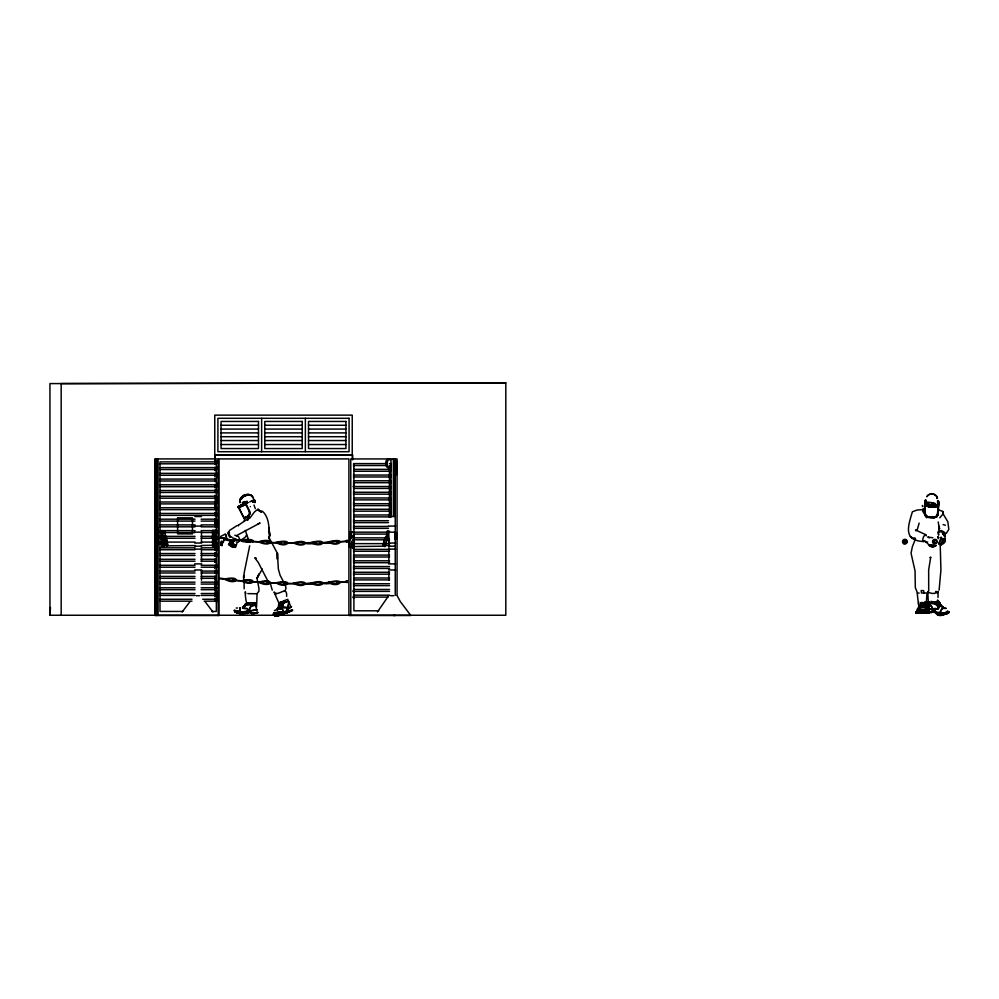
<?xml version="1.0" encoding="UTF-8"?>
<svg xmlns="http://www.w3.org/2000/svg" width="999" height="999" viewBox="0 0 999 999"><rect width="100%" height="100%" fill="white"/><g stroke="black" fill="none" stroke-linecap="round" stroke-linejoin="round"><path stroke-width="1.5" d="M156.643 458.916L156.643 615.484M159.99 509.64L216.358 509.64L216.358 461.9L159.99 461.9L159.99 611.438L182.842 611.438M159.99 505.819L159.99 507.729L216.358 507.729L216.358 513.449L159.99 513.449M216.358 511.538L216.358 611.438L211.788 611.438M216.358 517.27L216.358 515.359L159.99 515.359M242.295 612.799C249.275 613.523 239.885 614.01 239.935 612.812M243.444 613.536L247.14 612.887M283.928 601.635L284.028 602.747L288.586 601.136M283.941 601.922L283.991 601.435M352.684 547.902L352.123 542.544M353.658 539.86L354.22 547.877L354.233 531.843L350.424 531.83A10.902 8.104 89.1 0 0 350.249 539.21M386.401 463.611L353.908 463.611L353.908 532.167L386.451 532.167M388.911 547.352L388.574 538.636A10.902 8.104 89.1 0 1 388.761 531.268L387.225 531.281A10.902 8.104 89.1 0 0 387.05 538.661L389.135 539.285M390.01 516.895L389.997 467.232M390.522 516.895L389.947 466.158M353.908 516.895L391.096 516.895L391.021 459.515C383.903 455.494 383.903 471.253 391.021 467.232L391.021 465.522M920.279 611.625L920.254 612.599L926.11 612.924L926.123 611.625M920.841 612.911L920.266 612.2M925.848 612.862L926.123 611.975L923.913 611.888M277.972 615.859L278.721 614.872L279.183 615.396C273.526 615.671 282.829 613.886 281.156 612.549M277.198 614.01L277.322 615.059C279.857 614.31 286.451 612.15 287.25 612.487M920.716 612.936L922.776 611.962M933.878 610.988L934.639 610.851L930.431 612.499L931.18 611.788M280.369 613.623L281.83 612.887L279.982 613.648C280.057 615.621 282.929 612.637 281.493 612.424M919.005 612.325L928.858 611.4L927.996 611.101M256.368 604.47L246.091 604.894L246.291 604.158M920.603 612.712L920.504 611.975L922.639 611.888M924.05 611.738L926.098 612.574L921.702 612.35M247.078 612.737L245.342 613.211M281.106 603.121C284.765 600.062 277.884 604.994 279.245 603.271L279.77 602.722M929.507 612.137L926.922 611.912L926.897 612.936C935.726 610.489 918.768 607.729 916.145 611.775C914.872 615.958 925.099 610.277 916.046 612.05C914.984 614.11 922.427 612.474 918.118 612.911M923.725 612.862L920.491 612.924L921.078 612.487M923.825 612.399C928.77 612.687 922.364 612.936 923.263 611.863M923.9 612.874L920.241 611.463C919.53 608.491 921.503 613.224 922.202 610.976M924.212 612.887L923.513 611.725L921.378 612.412M245.167 502.497L246.878 501.361L247.752 502.672L245.879 503.696L244.755 502.022L243.019 503.621M916.158 612.424L919.505 612L916.083 612.187L915.971 612.862L919.53 612.737L918.993 612.062C916.97 611.238 914.709 612.162 916.795 612.887M916.033 612.1L919.542 612.762L919.505 611.912M925.574 503.196L925.411 501.585M926.922 611.912L926.91 612.887L928.67 612.399M937.611 503.046L937.711 501.436M254.008 505.032L255.269 508.678M919.542 612.762L919.555 611.788M926.772 612.774L926.785 611.788C925.848 613.686 930.481 613.061 929.307 611.575M919.642 611.863L917.606 612.549L916.62 611.45M921.602 612.637L921.74 611.625M924.662 611.625L924.262 612.487M926.56 612.499C925.673 611.65 928.321 613.224 929.445 612.025C930.019 614.173 924.475 612.312 928.983 612.911M243.144 613.523L240.984 613.586L241.159 612.637C240.26 614.16 239.685 612.624 238.923 612.874M241.571 612.837L240.185 613.561L245.592 612.774M253.471 502.247C254.333 499.575 252.023 500.849 253.746 500.387M919.667 612.087L916.97 612.824M244.156 588.823L244.081 581.605M280.482 602.959L278.634 604.807L281.793 603.945L278.709 606.405L280.357 604.857M922.577 506.368L922.439 505.444M921.103 604.707L925.698 603.808L925.923 602.609L921.378 603.359L920.429 604.333L921.64 603.771L926.71 605.107L920.966 603.945M926.71 605.107L921.765 604.033M246.229 613.124L242.008 612.887M245.804 612.949L247.34 613.161M279.458 603.134L279.083 603.945M283.941 601.673L283.953 600.724L287.862 599.325M920.541 611.675L917.731 612.487M923.051 611.962C921.602 613.586 922.377 611.488 921.003 611.113M929.832 506.718C927.322 507.067 923.451 503.309 925.499 500.249L925.349 502.559A47.865 21.566 2.8 0 0 926.061 504.42L926.423 504.945A9.228 4.158 2.8 0 0 927.484 505.482L927.771 505.531A7.817 3.521 2.8 0 0 929.295 505.981A8.054 3.634 2.8 0 1 927.659 505.656L927.259 505.594M926.098 612.325L923.888 612.062L924.525 612.699M925.536 611.263L925.786 612.187L928.97 611.55M251.049 612.424L247.302 613.161M276.985 609.765L279.383 608.666L282.267 609.14L283.629 611.95L287.262 610.751L286.9 607.717C277.235 609.74 285.814 600.449 281.793 602.035L278.883 602.897L282.055 601.685L283.479 602.285M918.381 608.791C917.656 605.943 924.587 607.167 921.727 603.384L922.239 604.57M924.724 508.953L924.55 511.438L925.012 503.046L924.974 508.953M935.713 505.781L935.464 505.844A7.592 3.422 2.8 0 1 933.928 506.106A10.29 4.633 2.8 0 1 929.42 505.856A7.592 3.422 2.8 0 1 927.884 505.419L927.646 505.319A8.954 4.033 2.8 0 1 926.735 504.92L925.499 500.636L925.811 503.221M925.636 501.461C925.161 501.498 925.761 503.508 925.099 502.822A47.415 21.366 2.8 0 0 926.223 505.032A9.565 4.308 2.8 0 0 927.397 505.569M925.886 610.302C928.858 609.103 923.738 614.023 924.425 611.151L921.765 611.151L921.765 612.212L920.778 612.399M924.949 611.076L924.3 611.9L925.186 610.976M936.513 516.833A9.228 4.158 2.8 0 1 935.301 517.22A9.053 4.083 2.8 0 0 936.45 516.795L937.899 514.61L936.687 516.945A9.74 4.396 2.8 0 1 935.401 517.357L935.139 517.42A8.054 3.634 2.8 0 1 933.466 517.657A10.552 4.758 2.8 0 1 928.783 517.295A7.817 3.521 2.8 0 1 927.234 516.795L926.822 516.87A9.74 4.396 2.8 0 1 925.611 516.321L924.899 508.753M925.186 502.322L925.611 501.735M279.433 603.371L278.996 603.121M925.224 502.447L925.586 500.424M231.181 543.419L231.081 542.832M247.252 613.523L246.566 613.149L247.615 613.523M921.915 605.382L926.785 606.306L920.628 606.268L921.103 605.694M938.373 503.184L939.21 502.834L938.436 502.784L938.835 504.07C938.536 496.74 938.71 506.456 938.536 503.196M257.03 612.362L255.669 613.161M925.736 500.262L925.499 500.661M928.321 611.176L928.371 609.79L926.435 608.004L921.453 607.355L917.731 608.603L917.232 611.351L918.293 612.325M937.474 501.373L937.661 500.686L937.774 501.998M253.371 501.773L253.933 502.197L253.646 500.324M920.703 603.271L921.89 602.547L927.097 603.309L922.002 602.609M926.423 605.794C913.311 605.319 931.842 602.934 927.309 608.803M921.128 606.106L925.274 604.732L921.977 604.582L927.409 606.855M928.083 612.012C928.308 613.836 930.194 611.388 928.221 612.862M926.772 612.712L930.194 611.65M938.011 597.477L938.073 591.358M256.731 603.808L257.043 593.768L247.852 593.631M925.961 602.522L925.511 604.12L920.716 605.132M242.582 613.523C241.833 612.462 240.609 613.836 242.832 612.949M246.428 613.136L245.442 612.824M278.384 609.328L277.572 609.765L277.485 608.878L278.733 607.842L279.071 605.144L281.943 603.508L279.133 604.383L282.867 604.907L282.143 604.969M924.774 504.308L924.649 508.753M924.887 502.16L925.511 504.545M926.135 504.408A47.715 21.503 2.8 0 1 925.374 502.659L925.024 503.371M926.21 504.083L927.035 504.445M924.887 511.438L925.886 516.208A9.053 4.083 2.8 0 0 926.985 516.708L927.384 516.645M933.928 505.993L933.953 506.181A7.817 3.521 2.8 0 0 935.551 505.969L935.851 505.956A9.228 4.158 2.8 0 0 937.05 505.569L937.437 505.069A47.865 21.566 2.8 0 0 938.498 503.409L938.585 502.747M929.445 612.724L929.245 611.425M936.45 516.795L937.324 515.072M936.912 505.494L938.211 503.234M938.523 505.282L937.249 515.047M937.836 513.511L938.66 502.909M937.936 602.235L936.113 602.447L939.535 602.897L937.299 605.706L939.46 603.321L939.21 602.497L939.547 603.084L937 605.319C939.909 603.933 940.996 603.433 939.185 604.969M922.002 605.794L925.211 604.919L925.986 603.234L927.184 603.983M237.275 611.725C235.602 613.648 233.017 609.964 237.65 612.849C240.01 612.3 236.276 612.512 239.073 612.936C236.351 613.199 236.613 611.363 239.698 613.486M239.648 610.451L239.985 607.842L240.472 609.165M279.133 603.321L282.043 601.623C283.641 605.294 285.764 595.629 282.417 606.793L286.388 607.23L287.799 608.516C289.136 615.084 277.597 611.288 273.863 613.374L273.451 614.485L275.886 616.008M247.602 613.161L245.255 613.236M245.766 613.448L247.14 612.974M281.518 606.78L282.417 606.793L278.571 605.594L279.146 604.457M235.352 546.878L235.552 545.841L234.315 544.905M243.694 575.586L243.569 577.797L243.768 575.586M916.258 612.887L917.519 612.562M925.636 501.373L925.648 501.248M238.361 613.049C237.263 613.086 252.622 610.339 257.18 609.665M284.977 600.874C281.156 599.525 282.267 607.267 280.519 605.456M281.219 606.131L280.607 605.519L281.368 604.632L278.858 606.718L280.994 605.819L282.355 606.381L279.208 605.456L277.26 608.816C277.872 611.288 280.707 604.957 279.67 603.296L279.995 602.747M284.028 601.91L284.041 602.759M280.744 613.773L280.919 614.747L283.691 613.748M282.879 603.309C284.765 604.607 278.097 601.423 278.509 606.006M938.461 501.785L938.373 502.734M925.486 500.724L925.324 503.346M49.95 615.247L49.95 383.591L505.806 382.842L505.806 615.247L49.95 615.247L50.499 607.467M280.269 604.333L278.634 604.807M291.246 610.614C287.262 610.626 288.798 612.562 292.582 610.239L290.709 610.526M938.323 510.826L938.423 509.527M283.017 603.608L283.092 603.833M229.857 544.78L231.393 546.79L233.878 544.443L232.555 543.419L230.394 544.792M926.285 603.121L927.022 592.981L921.478 593.006L921.178 590.546L923.625 590.634L923.963 592.981M244.018 613.523L242.994 613.536L243.694 612.936M929.545 611.588L929.107 612.175L931.018 611.738M918.044 608.691L921.79 606.331M928.133 516.933L933.778 517.307M938.298 504.083C939.959 502.172 936.575 507.117 938.461 504.07M244.206 613.448L243.281 613.199M243.094 608.254L247.265 608.691L248.664 610.726L248.189 609.465C246.978 607.055 243.456 609.665 242.62 607.517L248.776 603.196L246.803 603.483L243.681 607.092L244.305 606.193M921.278 604.969L923.576 604.295M244.156 605.981C243.057 609.49 245.567 603.046 247.577 603.633C245.879 604.245 247.29 603.883 243.981 606.618M921.39 602.822L921.827 604.133L926.435 605.344L926.298 604.72M921.565 612.25L922.389 612.375L922.427 611.488M939.485 602.822L936.113 602.447M940.259 604.545C938.373 602.797 945.091 608.341 941.657 606.768M918.031 611.101C914.46 611.788 923.488 609.09 918.818 610.751M921.465 603.234L921.965 605.781L920.554 606.693L920.466 603.945M922.414 612.387L922.427 611.513M243.619 613.523L239.41 613.036M916.87 612.936L915.958 612.637L920.079 612.899M242.657 612.899L241.721 613.561L245.217 613.061L243.694 613.186M278.746 606.405C278.758 606.106 278.571 605.794 281.106 606.056M278.771 606.218L279.221 605.956M931.567 506.431L931.567 507.092L933.378 506.968M926.935 603.583L926.51 604.12L926.747 602.397L924.275 602.459L926.622 602.459L926.273 603.608M242.657 613.074L243.107 612.899M246.316 604.782L245.217 604.308L246.316 604.782L246.029 603.746L247.44 603.433L246.441 603.908M167.907 545.516L167.894 545.217A1.673 0.637 89.3 0 0 167.882 544.33L167.869 544.03M213.948 543.718L214.186 542.944L214.56 543.718A1.786 0.674 89.3 0 1 214.585 544.655L214.011 544.93M920.841 603.396L921.278 602.921L920.628 603.471M927.072 603.733L926.985 602.822M938.236 521.99L939.072 527.647L939.372 526.311L938.748 528.908M242.645 613.274C240.497 613.498 240.022 612.899 241.458 613.386M903.645 540.946L903.645 542.357A1.424 1.424 0 0 1 903.633 540.934M240.309 613.548L241.184 612.849M240.584 613.523L241.308 613.611M241.646 613.636L242.183 613.186L240.072 613.561M167.357 545.204L167.108 546.278L166.558 545.879M213.811 543.456L213.811 543.768A1.673 0.637 89.3 0 1 213.836 544.642L214.261 545.779L214.698 544.892A10.639 4.033 89.3 0 0 213.024 534.952L212.325 536.75A13.237 5.02 89.3 0 1 213.786 544.043M240.147 613.523L240.359 612.837M903.496 541.283L903.496 542.02M221.641 544.817L220.941 545.342M279.221 603.483L279.32 603.221M934.277 608.891L937.649 609.015L938.323 607.117C936.3 602.147 945.479 606.131 938.011 606.88C938.086 607.092 938.436 605.394 938.735 608.216L937.849 609.103L934.902 608.316M938.298 512.237L937.087 516.321M919.155 523.089L917.07 530.444M282.317 602.072L278.684 604.07L278.833 604.807M244.168 521.453L244.78 517.395M280.856 604.345L282.592 605.107L280.769 604.283M287.462 610.252L288.836 602.16L288.099 600.449M915.958 612.462L918.081 612.399L915.921 612.474L916.87 612.424M928.708 591.133L928.658 569.867L930.731 557.167L929.894 557.629L930.631 557.592M928.271 607.592L925.124 606.093L925.936 603.321L921.64 602.609L925.711 603.708L920.828 604.994M278.709 607.167L280.944 605.744M241.933 612.749L241.496 613.299M927.084 603.359L926.26 602.797M241.558 505.519L245.829 503.459L249.837 511.5L249.75 514.21L248.264 516.471L250 512.837M935.676 603.958L936.662 603.958M249.75 514.21L249.887 513.349M938.248 512.687L937.574 514.56M249.688 545.804L244.218 572.602L243.606 579.795M244.618 605.556L245.329 605.831M247.54 603.521L245.342 604.383L246.254 603.92M241.009 613.448L240.297 612.849M279.358 605.544L280.182 605.544L278.858 606.718L280.207 606.068M246.004 604.02C245.742 605.881 248.164 602.971 247.103 603.134M939.122 590.072L940.921 570.004L940.234 545.092M928.958 606.93L928.096 608.403M928.858 612.774L928.87 612.075M940.783 605.119L937.824 607.117L940.896 605.319M934.215 504.17L935.489 503.521L934.34 503.908M240.409 612.587L240.222 613.561L241.096 613.261M240.672 613.548L240.871 612.587M938.223 512.212L937.849 514.785M244.218 606.356L245.23 605.244L244.53 605.319L245.479 605.719M245.217 605.931L244.368 605.781M245.242 605.619C244.468 606.268 247.103 603.034 244.805 605.519M157.055 545.242L157.492 527.634M157.567 527.947L157.567 545.417M156.968 527.947L157.792 528.309L157.792 545.054L156.905 545.242M924.599 612.549L924.287 611.813L926.46 610.002M937.449 605.581L937.05 605.044L937.087 605.719M350.499 546.078L349.687 547.052L348.801 546.166A10.639 7.905 89.1 0 1 351.86 536.238A1.349 0.999 89.1 0 1 353.384 537.849L353.259 538.061M351.011 546.066L350.199 547.052L349.313 546.153A10.639 7.905 89.1 0 1 352.372 536.238A1.349 0.999 89.1 0 1 353.896 537.849L386.451 537.899M940.234 539.647L938.898 543.419M164.897 536.113L165.672 535.539A10.639 4.033 89.3 0 1 167.345 545.491M256.706 612.424C252.522 614.385 253.409 612.399 251.96 613.523M395.866 465.022L396.103 464.398L394.88 464.398M944.679 536.163L944.205 533.603L941.033 531.68L938.336 532.317L938.81 534.877M288.361 610.814L288.286 611.975L286.676 611.638M245.205 502.235C244.718 506.868 241.046 502.172 245.067 501.585L243.581 503.821L242.395 503.084A1.948 1.948 0 0 1 242.407 502.647L243.356 502.022M236.239 612.474L235.14 611.176L236.838 611.975M239.36 613.448L239.673 612.449L237.387 611.825M239.885 613.423L240.047 612.724M940.908 540.397L941.17 537.087L940.621 538.324M289.86 607.03L290.996 606.718L288.224 609.103L291.571 606.78L290.759 606.593L288.773 601.735L287.999 609.003M278.634 613.461C277.847 611.013 277.447 615.421 279.021 614.422M244.53 503.846L243.294 504.732L244.056 503.409M236.988 543.294L235.389 547.477L233.242 546.74M279.308 607.192L278.159 607.467L282.467 605.993M937.624 501.935L937.874 500.886M244.193 606.73L243.569 606.53L243.981 607.142M937.724 513.449L937.412 514.61M248.214 516.358L247.677 518.456L248.726 516.046M926.735 603.92L925.648 603.721L926.647 603.783M283.641 613.661L282.305 614.098L282.218 613.311C289.098 610.639 278.684 616.945 279.358 614.885M245.829 503.459L244.792 504.145A47.415 2.048 -26.8 0 1 240.359 506.306A47.715 2.06 -26.8 0 0 244.93 504.058A47.865 2.073 -26.8 0 1 241.533 505.731M235.165 611.95L235.414 611.276M238.686 613.236L238.948 612.287M925.748 603.646L921.64 603.771L925.761 602.522M945.129 535.851L944.917 532.604L941.433 530.506L938.173 531.643L938.398 534.877M282.555 602.347L283.316 602.534M935.976 604.283L935.838 603.646M935.951 604.033L938.336 601.298L938.823 601.96L937.586 600.062M936.3 603.683L937.524 603.771L938.76 601.723L938.198 601.336L937.474 603.796L935.813 603.871M233.604 546.615L234.84 544.742L233.267 543.806M247.015 603.558L246.291 604.745M285.202 590.646L286.014 587.949L285.239 585.114L280.07 575.224L278.359 569.093L277.422 553.409L268.756 537.1L269.118 538.911L269.605 535.689C268.868 527.509 269.243 517.47 262.675 511.463L258.079 510.164L261.438 512.325M248.114 518.306L247.452 520.454L249.363 515.746M246.965 603.209L247.19 603.983L247.302 603.009M288.723 610.926L288.699 611.962L284.802 613.386L287.475 612.337L286.975 611.9M350.149 544.692L350.062 544.967A1.786 1.324 89.1 0 0 350.05 545.904L350.374 546.59L350.736 545.916M383.366 544.505L383.991 543.706L383.791 544.467A1.786 1.324 89.1 0 0 383.778 545.404L384.952 546.528L385.764 545.541A13.237 9.84 89.1 0 1 388.136 538.074M281.256 605.019L279.146 606.43M283.142 603.621L279.283 602.996M925.199 501.998L925.049 502.872M939.959 603.995L938.835 606.106L939.997 604.358M918.893 606.73L919.48 605.481M274.313 615.047L275.712 615.958L276.735 614.572M238.749 612.986L235.377 611.65M918.581 606.843L919.18 605.581M237.937 612.025L237.65 612.849C237.362 611.251 236.563 613.224 238.474 612.737L237.362 612.437M280.344 603.359L281.768 603.021M234.59 545.604L234.965 545.092M277.322 614.685L277.61 615.571C280.369 613.523 276.311 617.832 275.649 615.247C273.339 617.744 282.068 613.873 275.774 615.871M921.003 605.894L925.199 605.581L924.35 605.219M939.734 604.932L939.772 603.97L940.184 604.47M237.575 612.936L238.274 612.025M237.45 611.975L237.163 612.824M248.901 611.8L248.077 612.262M927.746 602.097L927.896 603.808L929.008 603.783M936.388 604.22L938.336 601.298M283.017 603.533L281.606 603.483M922.589 505.719L922.651 506.58M246.478 534.952L245.579 536.9L241.333 539.984M935.239 603.209C934.077 600.911 939.822 605.856 937.874 606.967M241.308 498.451L240.984 499.263L241.258 498.626M235.514 612.125L236.763 612.649L237.113 611.738L234.328 610.302L236.838 611.638M937.137 515.746L938.161 513.561M940.708 541.233L938.848 543.606M916.058 611.987L917.594 612.774M935.738 601.91L935.701 603.184L935.189 602.559M278.958 604.208L282.218 601.96M288.424 609.128C286.176 613.91 278.334 611.413 273.938 612.924L273.389 613.523C283.504 617.994 270.142 613.798 274.563 613.923M242.482 497.002L240.784 499.463L244.505 495.591M241.184 498.376L240.859 499.188L241.134 498.538M237.013 611.688L236.651 612.574L237.075 611.95M937.537 515.172L936.637 516.908A9.565 4.308 2.8 0 1 935.376 517.307L935.014 517.232A7.817 3.521 2.8 0 1 933.428 517.507M237.063 612.687L238.087 613.036L238.361 612.15M281.681 604.495L282.367 602.834M276.361 615.759L276.848 614.522M939.372 602.847L939.535 602.36M928.683 517.07L928.708 517.02A10.552 4.758 2.8 0 0 933.453 517.182A7.892 3.559 2.8 0 0 935.064 516.908M286.638 596.391C287.237 584.228 278.134 597.564 274.026 591.995L279.158 603.746L279.033 602.921M926.423 603.608L927.097 604.008M948.338 613.224L946.203 613.91L948.738 612.562L946.577 613.661L946.165 612.474M938.698 601.585L935.076 602.884M278.858 604.095L280.432 603.408M916.508 611.5C915.359 612.449 918.768 610.077 920.341 609.964M935.613 602.085L937.961 604.87L939.372 604.82M268.768 537.499L269.605 535.689L268.768 527.859L269.992 535.277L269.368 536.188M927.896 603.821L927.359 602.534L927.509 603.908L925.124 606.093M253.684 500.998L253.634 501.648L253.471 500.387L253.446 502.16M937.05 603.783L939.909 604.17C938.223 600.811 937.936 601.198 937.724 601.086M235.14 611.788L235.539 610.963M248.589 515.297C244.68 518.956 251.074 513.873 249.338 511.575L249.363 512.35M942.781 615.022L943.78 614.61L943.531 613.636L942.307 614.722L945.066 614.098L942.369 614.909L947.726 612.824M248.926 514.622L247.677 516.296M248.551 515.322L248.976 514.522M278.596 607.267L277.26 608.816M917.569 611.076L918.843 612.275M248.614 603.184L247.415 604.358M282.58 601.835L284.166 602.509M946.253 533.441L948.825 529.333L947.839 521.765L943.618 514.772L942.694 511.363L938.798 510.039M938.024 604.87L940.559 605.394L938.061 604.957M938.198 607.18L941.021 605.719M221.204 542.669L222.789 542.257L225.587 538.786M934.589 517.12L937.324 515.496M257.105 593.493L258.928 591.246L258.978 588.461L256.993 578.309L262.325 569.005M931.468 612.724L932.279 611.313L936.438 613.461M256.993 578.309L258.941 573.988L257.218 577.909M223.326 541.346L222.14 542.694L222.789 542.257M935.426 603.071L935.526 602.235C938.935 600.824 940.047 601.848 935.901 602.484L935.201 603.021L935.526 602.247C937.799 599.962 939.097 602.634 938.461 600.961M279.158 603.146L282.043 601.623M945.054 614.023C945.678 611.563 945.266 616.508 944.292 613.436M353.896 537.849L353.771 538.049A13.237 9.84 89.1 0 0 351.086 545.317M164.348 535.564L164.972 535.551A10.639 4.033 89.3 0 1 166.646 545.491L166.096 546.341L165.772 545.392A13.237 5.02 89.3 0 0 164.273 537.35M946.577 613.661C943.456 613.361 953.67 610.826 946.577 612.986M220.854 542.007L221.466 541.058M231.568 545.604L232.655 547.302L233.341 546.628M942.232 539.135C943.955 535.651 942.319 543.918 940.309 544.605L938.835 544.143M182.168 611.975L189.985 601.623M377.422 611.975L388.648 595.704M245.991 604.258L244.755 604.882L245.442 605.694M244.468 606.006L246.278 604.482M938.523 603.733L939.122 602.834M239.947 506.443L238.074 506.968M238.274 507.08L240.11 506.381A48.701 2.098 -26.8 0 0 245.829 503.496L245.891 503.583A48.701 2.098 -26.8 0 1 240.135 506.431L238.024 507.142L239.772 506.168M238.761 507.779C238.923 505.531 241.908 515.896 244.106 517.957L247.727 516.271M244.68 517.994L246.503 516.958L244.156 518.019L238.336 507.467L242.982 505.844M947.502 612.874C945.029 612.762 945.978 614.822 945.991 612.699L946.265 613.886L945.891 612.812M937.799 505.182L936.775 506.256M944.03 539.647L944.654 538.773L941.845 544.605L939.847 544.03M389.373 459.515L390.509 459.515M285.976 612.449C281.993 615.084 280.319 614.348 288.261 612.15M248.564 603.608L247.04 603.646L247.74 603.184M247.527 604.47L248.614 602.759L256.119 602.759M282.729 612.961L282.979 614.035L288.586 612L283.229 613.411M939.035 605.232L938.96 606.056L939.522 605.332M925.224 500.586L925.748 499.9M290.197 611.263L292.495 610.177L291.209 610.352M280.082 614.335L282.442 613.748L282.992 612.587M933.653 506.905L933.953 506.955A8.054 3.634 2.8 0 0 935.613 506.768L935.913 506.743A9.74 4.396 2.8 0 0 937.199 506.331L938.298 504.67M945.491 613.935L948.376 612.687M948.051 613.286L948.738 612.562M245.13 502.46L243.706 503.459M927.084 516.595L927.122 516.558A7.892 3.559 2.8 0 0 928.758 516.92M939.734 517.807L942.806 514.26L942.781 511.538L942.881 513.349M241.733 505.082L240.185 505.981L241.121 505.844M928.546 611.301L927.896 608.578L923.95 607.18L917.569 608.503L916.957 611.288M928.383 608.553L929.257 606.98L928.67 605.094M350.337 544.53L351.024 544.53M384.765 545.916L384.066 545.629A10.639 7.905 89.1 0 1 387.125 535.714M238.736 506.543L238.311 507.13L239.81 506.505M239.51 507.455L238.611 507.754L240.909 506.855M937.087 605.294L937.724 605.007L937.399 605.619M243.806 606.568L242.607 607.629L243.082 608.391M230.732 540.534L228.534 544.692L230.095 545.691M213.686 545.254L201.373 545.479M932.005 603.359L934.44 603.871L933.79 602.085M243.257 496.603L240.909 499.537L243.194 496.491L245.504 495.317L244.543 495.716M241.746 497.777L243.257 496.428M253.371 500.599L253.659 501.635L253.684 500.936M253.721 502.285L253.571 500.811M925.586 515.659L924.637 511.438L925.386 515.496L927.234 516.795A7.892 3.559 2.8 0 0 928.733 517.295M273.689 613.948L274.375 614.397M918.418 610.814L926.86 609.715M292.158 610.102L291.608 610.876M241.621 498.176L244.468 495.954L248.863 494.867M248.926 611.9L247.702 612.237M242.557 497.102L241.683 497.964L244.468 495.979M238.411 507.604L239.186 507.355M244.243 606.893L245.067 605.344L244.643 605.856M274.101 614.772L274.9 615.696L277.123 615.646L276.985 614.847L275.137 615.784M274.275 614.597L277.997 613.898M245.342 605.357L244.518 605.756M939.46 604.383L941.333 606.118L938.498 602.297L939.023 601.848M226.099 538.848C221.94 538.686 223.314 546.778 220.916 543.406M240.447 506.231L238.486 506.918M395.354 465.022L395.592 464.398M273.576 614.31L274.9 615.696M273.763 614.16L278.446 612.911L278.758 613.748L277.897 612.325L283.791 611.838L282.33 609.003L279.345 608.516L276.848 609.652M245.567 502.609L247.103 501.773M279.183 603.733L279.857 603.458M924.162 509.502L917.07 510.039L912.374 511.8C908.153 526.048 902.796 540.397 923.501 541.558L924.412 540.821M940.009 604.145L938.885 604.095M926.273 505.369L925.998 505.007A48.701 21.941 2.8 0 1 924.674 502.022M926.36 505.482L925.736 504.507M292.12 610.152L288.786 611.513L291.034 610.701M937.586 600.511L938.76 602.097L938.723 601.286M245.816 593.681C244.343 585.714 245.791 604.108 247.14 603.433M923.688 508.653L922.626 509.478L922.701 511.201L926.747 517.794M936.263 545.479L933.303 547.102L930.431 546.416L925.174 541.046M927.696 541.933L926.997 542.469L924.712 541.495M946.016 608.466L942.656 608.391C939.759 609.79 941.383 616.008 937.462 612.662M916.807 612.175L918.056 611.5M240.322 506.006L241.171 505.294M935.389 545.941L932.079 546.653L929.232 545.641L931.53 545.966M942.656 608.391L940.521 610.801L940.134 613.686L948.775 612.037L947.889 611.65M921.39 606.106L920.616 606.043M936.463 602.884L937.586 602.734M287.3 609.44L288.324 608.703M281.743 613.948L279.92 615.109M225.1 538.311C223.988 541.346 231.855 540.297 234.128 540.734M234.827 539.897L234.69 539.198M246.628 519.592L238.674 525.099M938.248 592.157L936.7 592.994L936.075 591.333L935.052 593.356L932.454 593.468L928.258 592.482L927.771 591.595L928.246 600.986M230.494 545.616L231.144 545.167M942.581 614.073L943.368 614.672L941.695 615.297L940.958 614.522M942.606 614.348L943.755 613.698M935.052 610.514L928.421 608.241M248.401 516.321L247.352 517.057M927.459 608.016L927.934 607.704M229.433 530.519L237.05 525.549M245.766 504.483L249.3 511.6M289.673 610.926L288.836 611.75L289.073 611.126M238.299 506.955L239.922 506.081M256.855 613.074L253.172 613.498L257.829 612.712L253.197 613.498L253.571 612.924M238.349 506.768L240.584 505.694A47.415 2.048 -26.8 0 1 241.633 505.119A47.74 2.06 -26.8 0 0 240.459 505.719L238.886 506.456M289.972 611.326L290.846 611.088M290.397 611.026L289.398 611.525L288.948 610.776M247.49 516.982L245.629 517.869M288.411 611.625L281.081 614.16L282.405 613.861M292.407 610.102L291.196 610.789M241.795 506.431L246.403 504.17M255.282 604.445C249.638 602.959 248.064 615.834 250.399 606.768L256.568 604.72L256.656 606.593M285.951 612.837L287.662 611.863M240.072 505.993L239.136 506.406M245.255 517.632L246.303 517.095M239.273 506.381L240.235 505.894M274.388 610.639L276.074 609.802M918.493 612.25L920.241 611.463M220.642 536.5L224.975 534.215M245.404 613.174L246.066 613.111M243.207 496.815L244.505 496.066M239.385 506.156L240.235 505.681A48.701 2.098 -26.8 0 1 241.446 505.044M244.505 517.882L246.029 517.232M239.822 506.056L240.734 505.457M240.035 505.944L240.884 505.531M284.091 600.774L283.891 602.959L287.475 601.51M244.256 504.308L243.269 504.745M249.75 501.985L251.136 501.236M350.387 546.603L349.538 545.916A1.786 1.324 89.1 0 1 349.55 544.979L350.262 544.205L350.761 544.992M350.849 546.503L350.187 546.141M291.396 610.277L292.27 609.69M251.336 501.061L252.909 500.324M240.384 507.08L239.698 507.417M240.06 507.23L239.398 507.542M242.807 504.42L243.481 504.145M280.195 614.997L279.021 615.496L281.581 614.16M943.143 613.723L941.895 614.522L943.556 613.773M242.62 607.517L243.669 606.98M277.335 609.677L278.109 609.29M281.431 614.522L278.546 615.584M289.822 611.525L291.883 610.751M281.293 613.898L281.156 614.672M279.183 615.396L280.057 615.047M278.821 614.885L281.019 614.71L280.731 613.91M281.069 613.948L280.619 614.785M244.243 502.672L245.354 502.11M237.962 507.105L238.724 506.718M244.206 518.356L246.341 517.532M281.768 612.412L280.307 613.149L280.469 614.273M282.305 614.098L287.312 611.888M243.881 504.557L245.529 503.683M240.497 506.231L242.707 504.994M257.892 524.075L260.077 523.001L236.438 535.664M944.842 613.998L944.03 614.335M243.344 607.817L244.318 607.355M252.822 541.982C255.12 538.786 245.105 539.285 242.27 539.885M920.653 603.821L923.675 603.296M926.485 612.362L929.195 611.925M279.208 604.832L279.72 604.745M937.636 613.985C935.439 613.249 938.123 616.158 939.472 614.735M239.872 506.543L240.734 506.093L238.986 506.468M925.611 516.321L925.686 516.296A9.565 4.308 2.8 0 0 926.86 516.833M286.601 612.237L288.349 611.663M928.483 612.774L931.38 611.875M930.431 612.499L932.429 612.237M929.495 612.512L928.583 612.837M239.123 506.768L240.272 506.306M244.555 495.866L245.467 495.179M289.048 611.85L291.358 610.988M948.288 611.987L948.426 613.036M244.855 518.206L245.654 517.832M291.546 610.339L292.183 610.064M280.981 606.168L278.733 607.842M941.695 615.297L942.919 614.46M245.492 517.894L244.405 518.369M946.977 613.036L947.926 613.249M939.697 614.585L940.721 615.446L942.507 614.934M255.894 613.274L253.621 613.124L256.568 613.061L255.719 613.286M239.323 506.743L238.861 506.905M940.721 615.446L941.657 615.072L939.759 615.409L938.735 614.535L940.696 615.059L939.759 615.409M278.733 614.622L277.984 613.099M942.319 614.535L943.918 613.96M934.452 504.083L935.276 503.771M281.556 614.073L281.106 613.024M281.144 613.349L283.379 612.512M279.008 614.685L277.859 615.846M283.853 591.445L285.027 591.021M279.907 614.535L282.829 614.198M285.314 613.099C283.728 612.025 283.092 614.472 284.615 612.862M281.893 614.048L279.245 615.159M276.835 616.158L278.546 615.671L278.097 614.909M277.547 616.033L278.546 615.671M943.643 613.96L943.98 613.935M948.051 611.888L948.65 612.624M275.924 615.521L277.597 614.909M282.18 604.957L280.257 604.757M948.775 612.037C938.386 618.668 936.862 610.114 927.921 608.591M919.917 610.988L917.544 611.813M278.646 613.274L278.846 614.497L280.607 614.348M287.487 612.337L284.428 613.498L284.24 612.799M257.617 612.824L256.868 612.961M280.382 614.323L281.293 613.811M281.331 614.273L280.457 614.909M281.93 612.999L284.503 612.649L281.993 613.311M285.614 612.574L288.099 611.713M277.422 614.984L279.308 614.71M288.149 612.2C283.691 613.311 287.537 613.074 286.001 612.175M284.078 613.011L283.092 613.336L285.177 612.687M944.979 613.648C941.07 614.735 944.005 615.097 942.969 613.511M945.441 613.498L948.625 612.587M246.391 603.596L247.34 603.271M275.487 615.871L277.123 615.646M280.007 614.847L280.919 614.647M279.683 614.185L279.208 614.36M235.264 610.451L241.933 611.962L257.467 609.84M927.509 603.908L928.296 603.683M938.161 614.597L940.034 614.847M916.682 612.075L917.332 611.875M936.475 504.97L937.362 504.595L933.653 505.419M942.869 614.285L944.854 614.385M936.325 506.468L934.19 506.868M935.564 545.829L929.445 544.68L931.917 544.942M942.507 614.385L943.818 614.497M277.422 614.897C280.432 615.209 275.562 615.297 279.083 614.285M282.854 613.349L285.027 612.724M245.404 495.442L247.914 495.029M248.252 612.574L249.887 612.112M245.18 612.986L245.829 613.124M282.592 601.723L283.891 602.959L282.592 601.723L284.003 601.336M282.904 613.473L285.427 612.487M275.287 594.13L276.473 593.806M255.332 613.261L256.019 613.099M921.99 605.694L925.199 605.581L921.977 604.582M920.716 611.288L926.085 610.776M927.721 537.187L932.841 537.724M252.085 613.536L250.324 612.1L245.479 613.086M256.506 612.637L257.804 612.237L256.793 612.687M286.039 612.325L286.9 612.1M285.214 613.249L284.565 612.986M246.129 603.821L245.467 603.995L246.191 604.233M922.889 612.712L921.602 612.474L923.263 612.512M948.301 611.75L939.847 614.01L937.512 613.386L934.752 610.701M274.825 614.947L274.163 615.384M274.812 614.81L274.238 615.159M347.265 540.134L345.479 541.146L347.14 542.17M347.265 580.594L345.479 581.605L347.14 582.629M941.383 615.372L940.096 615.197M941.095 615.047L942.444 615.122M929.32 506.031A10.552 4.758 2.8 0 0 933.978 506.293A7.892 3.559 2.8 0 0 935.588 506.018L936.038 506.093M936.525 516.458A9.228 4.158 2.8 0 1 935.326 516.845L935.039 516.858A7.817 3.521 2.8 0 1 933.441 517.132M929.445 612.3L931.018 611.9M921.29 612.025L924.4 612.062M278.721 613.361L278.334 614.572M278.771 615.022L279.57 614.373M253.434 613.049L254.845 613.374L253.821 613.111M948.351 611.663L947.289 611.226M946.44 613.598L947.414 613.374M227.223 538.449L226.336 539.073L232.842 540.122M234.977 540.634L236.875 539.647L234.578 538.473M920.366 610.739L926.41 610.264M920.104 610.302C921.94 608.616 930.731 610.327 928.433 611.413M927.259 505.719A9.715 4.383 2.8 0 1 926.036 505.157L926.198 505.681A9.565 4.308 2.8 0 0 927.372 506.231L927.621 506.318A8.054 3.634 2.8 0 0 929.207 506.78A10.764 4.858 2.8 0 0 933.99 507.105M224.613 539.31L223.813 539.123M255.319 604.857L256.418 604.645M936.125 613.486L936.887 612.961M916.383 611.55L918.331 611.538M925.124 514.822L924.774 513.873M247.814 611.138C240.796 614.797 228.908 606.78 237.263 612.911M255.482 613.324L254.295 613.411L255.594 612.911M921.615 612.824L922.427 612.762M244.917 613.111L244.368 613.249M934.202 502.984L927.459 502.06M925.361 515.097L924.887 511.176M281.431 613.91L282.442 613.748M281.393 613.299L278.484 613.349M281.855 613.224L283.004 613.049M283.529 612.874L283.766 613.823L284.503 612.649M945.566 613.161L946.178 613.898L943.83 614.11M347.065 541.008L336.963 541.933L347.415 541.595M338.012 542.245L338.723 541.97L337.662 541.658M347.065 581.468L336.975 582.479L347.415 582.055M338.012 582.704L338.723 582.429L337.662 582.117M227.385 538.636L219.443 538.199M937.924 615.159L937.886 614.547M921.652 611.775L924.375 611.75M934.627 505.219L927.035 504.333M924.824 612.062L922.177 612.787M922.252 612.549L924.899 612.312L920.928 612.549M924.587 603.084L925.923 602.609L923.7 602.934L926.76 603.608M388.811 467.232C386.163 466.333 387.125 457.679 389.997 459.515M320.367 542.469C330.694 545.379 340.122 539.472 320.579 543.069M331.156 542.02L330.382 542.357L331.368 542.619M320.367 582.929C330.057 585.826 340.622 579.957 320.579 583.528M331.156 582.479L330.382 582.817L331.368 583.079M940.421 615.471L939.135 615.159M924.5 604.195L925.511 604.12M247.677 603.271L248.776 603.196M927.996 611.226L928.958 611.126L929.307 612.112L928.645 611.925M937.137 603.721L938.698 603.608M922.639 612.362L921.665 612.774M254.196 613.124L251.248 613.174M919.205 611.288L923.064 611.425M924.712 612.05L925.923 612.187M302.934 542.794C312.038 545.941 323.726 540.447 302.997 543.394M313.786 542.644L312.962 542.882L313.861 543.244M302.934 583.254C311.226 586.363 324.275 580.931 302.997 583.853M313.786 583.104L312.949 583.416L313.861 583.703M279.358 612.399L280.731 612.35M918.693 602.11L918.506 603.833M395.517 470.866L396.266 470.879M236.226 608.054L237.562 607.979M246.628 494.842L248.901 494.892M925.736 602.609L927.359 602.534M251.935 613.149L253.022 613.161M920.966 612.799L924.924 612.624M253.259 613.486L253.971 613.136M250.324 612.1L251.174 613.548L252.235 613.511M916.345 612.387L919.53 612.337L918.868 612.337M933.678 602.197L935.838 602.147M285.477 542.644L284.578 543.019L297.178 543.106L285.402 543.244M296.341 542.794L295.442 543.169L296.266 543.394M285.477 583.104L284.578 583.478L297.178 583.566L285.402 583.703M296.341 583.254L295.442 583.628L296.266 583.853M921.94 612.787L921.19 612.474M920.491 612.674L923.263 612.437M919.142 593.056L917.169 593.131L918.668 605.594M279.52 612.712L274.3 612.887L274.013 613.861M936.1 613.111L936.7 614.185M941.07 612.649L936.463 612.212L931.98 609.552M350.424 531.83L351.96 531.818A10.902 8.104 89.1 0 0 351.536 537.862M352.697 531.868L354.233 531.843M352.123 547.902L354.22 547.877M161.588 531.156L164.872 531.118A10.902 4.133 89.3 0 1 165.035 538.486L161.975 539.173L161.776 547.19L161.588 531.156L162.75 531.143A10.902 4.133 89.3 0 1 162.924 538.523L161.975 539.173M213.486 538.523L212.849 538.536L212.662 546.553L212.475 530.519L215.747 530.481A10.902 4.133 89.3 0 1 215.921 537.862L214.972 538.511L215.01 541.183M195.242 545.554L167.532 545.829M161.776 547.19L164.186 547.165L164.098 539.148M212.662 546.553L214.773 546.528M258.129 509.053L254.558 511.863L249.525 518.456L249.001 515.309L248.501 516.371M212.475 530.519L213.636 530.506A10.902 4.133 89.3 0 1 213.948 535.876M214.598 530.494L215.747 530.481M163.711 531.118L164.872 531.118M164.186 547.165L163.799 538.411M278.571 613.886L279.77 613.886M933.216 503.171L931.13 503.109M268.107 542.02L267.12 542.357L279.67 542.807L267.894 542.619M278.896 542.469L277.922 542.732L278.684 543.069M268.107 582.479L267.12 582.817L279.67 583.266L267.894 583.079M278.896 582.929L277.922 583.191L278.684 583.528M917.719 612.936L919.567 612.924M505.806 382.842L61.176 383.591L61.176 615.247M221.054 425.262L258.491 425.262M264.785 425.262L302.222 425.262M308.516 425.262L345.929 425.262M221.054 429.083L258.491 429.083M264.785 429.083L302.222 429.083M308.516 429.083L345.929 429.083M221.054 432.892L258.491 432.892M264.785 432.892L302.222 432.892M308.516 432.892L345.929 432.892M221.054 436.713L258.491 436.713M264.785 436.713L302.222 436.713M308.516 436.713L345.929 436.713M221.054 440.534L258.491 440.534M264.785 440.534L302.222 440.534M308.516 440.534L345.929 440.534M221.054 444.543L258.491 444.543M264.785 444.543L302.222 444.543M308.516 444.543L345.929 444.543M214.76 454.857L352.235 454.857M397.14 595.704L400.349 601.623L410.826 615.484L348.901 615.484L348.901 458.916L219.068 458.916L219.068 615.484L155.082 615.484L155.082 458.916L218.194 458.916L218.194 615.584M394.692 461.126L396.491 461.126L396.491 474.875L394.692 474.875M394.667 462.662L396.316 462.662M389.498 463.611L391.096 463.611M159.99 463.811L216.358 463.811M394.917 464.797L396.054 464.797M394.992 464.935L395.979 464.935M395.005 465.134L396.316 465.134M353.908 465.522L386.401 465.522M389.498 465.522L391.096 465.522M159.99 467.632L216.358 467.632M395.104 468.081L395.866 468.081M353.908 469.343L391.096 469.343M159.99 469.53L216.358 469.53M353.908 471.253L391.096 471.253M394.617 473.351L396.266 473.351M159.99 473.351L216.358 473.351M216.533 474.263L218.119 474.263M353.908 475.062L391.096 475.062M159.99 475.262L216.358 475.262M217.282 477.023L218.119 477.023M353.908 476.973L391.096 476.973M217.282 477.572L218.119 477.572M159.99 479.083L216.358 479.083M353.908 480.794L391.096 480.794M159.99 480.994L216.358 480.994M353.908 482.704L391.096 482.704M217.282 483.104L218.119 483.104M217.282 483.653L218.119 483.653M159.99 484.815L216.358 484.815M216.533 486.413L218.119 486.413M353.159 486.463L354.17 486.463M353.908 486.525L391.096 486.525M159.99 486.725L216.358 486.725M353.908 488.436L391.096 488.436M159.99 490.534L216.358 490.534M353.908 492.257L391.096 492.257M159.99 492.445L216.358 492.445M353.908 494.155L391.096 494.155M159.99 496.266L216.358 496.266M353.908 497.977L391.096 497.977M159.99 498.176L216.358 498.176M353.908 499.887L391.096 499.887M159.99 501.998L216.358 501.998M353.908 503.708L391.096 503.708M159.99 503.908L216.358 503.908M353.908 505.619L391.096 505.619M353.908 509.265L391.096 509.265M353.908 511.163L391.096 511.163M353.908 514.985L391.096 514.985M194.93 516.533L201.498 516.533M388.836 516.533L395.404 516.533M159.99 519.18L195.03 519.18M201.124 519.18L216.358 519.18M353.908 520.716L388.499 520.716M159.99 521.091L195.03 521.091M201.124 521.091L216.358 521.091M353.908 522.627L388.499 522.627M159.99 524.912L195.03 524.912M201.124 524.912L216.358 524.912M194.655 526.073L201.786 526.073M388.549 526.073L395.679 526.073M353.908 526.448L388.499 526.448M159.99 526.823L195.03 526.823M201.124 526.823L216.358 526.823M353.908 528.359L388.499 528.359M159.99 530.631L195.03 530.631M201.124 530.631L216.358 530.631M194.655 532.155L201.786 532.155M388.549 532.155L395.679 532.155M159.99 532.542L195.03 532.542M201.124 532.542L216.358 532.542M201.473 532.954L201.498 541.495M388.836 532.954L388.861 541.495M394.817 532.929L396.516 532.929L396.516 539.035L394.817 539.035M394.605 533.641L396.253 533.641L396.253 538.224L394.605 538.224M353.908 534.078L386.451 534.078M155.669 535.064L157.517 535.064M159.99 536.363L163.037 536.363M166.084 536.363L195.03 536.363M201.124 536.363L216.358 536.363M225.799 535.327L225.412 534.153L226.423 536.6M155.669 536.938L157.517 536.938M159.99 538.274L163.037 538.274M166.084 538.274L195.03 538.274M201.124 538.274L216.358 538.274M353.908 539.81L389.548 539.81M159.99 542.095L195.03 542.095M201.124 542.095L216.358 542.095M194.655 543.044L201.786 543.044M388.549 543.044L395.679 543.044M353.908 543.631L389.548 543.631M159.99 544.005L166.084 544.005M384.902 545.541L389.548 545.541M194.93 546.191L201.498 546.191M388.836 546.191L395.404 546.191M350.562 546.578L383.941 546.191L383.341 545.379M159.99 547.827L195.03 547.827M201.124 547.827L216.358 547.827M194.655 549.125L201.786 549.125M388.549 549.125L395.679 549.125M353.908 549.363L389.548 549.363M159.99 549.737L195.03 549.737M201.124 549.737L216.358 549.737M201.473 550.586L201.498 561.788M388.836 550.586L388.861 561.788M353.908 551.261L389.548 551.261M159.99 553.546L195.03 553.546M201.124 553.546L216.358 553.546M353.908 555.082L389.548 555.082M159.99 555.456L195.03 555.456M201.124 555.456L216.358 555.456M353.908 556.992L389.548 556.992M159.99 559.278L195.03 559.278M201.124 559.278L216.358 559.278M353.908 560.814L389.548 560.814M159.99 561.188L195.03 561.188M201.124 561.188L216.358 561.188M353.908 562.724L389.548 562.724M194.655 563.886L201.786 563.886M388.549 563.886L395.679 563.886M159.99 565.284L195.03 565.284M201.124 565.284L216.358 565.284M353.908 566.545L389.548 566.545M159.99 567.195L195.03 567.195M201.124 567.195L216.358 567.195M353.908 568.456L389.548 568.456M194.655 569.967L201.786 569.967M388.549 569.967L395.679 569.967M159.99 571.078L195.03 571.078M201.124 571.078L216.358 571.078M201.473 571.678L201.498 580.219M388.836 571.678L388.861 580.219M353.908 572.265L389.548 572.265M159.99 572.989L195.03 572.989M201.124 572.989L216.358 572.989M353.908 574.175L389.548 574.175M159.99 576.423L195.03 576.423M201.124 576.423L216.358 576.423M353.908 577.996L389.548 577.996M159.99 578.334L195.03 578.334M201.124 578.334L216.358 578.334M353.908 579.907L389.548 579.907M159.99 582.155L195.03 582.155M201.124 582.155L216.358 582.155M353.908 583.728L389.548 583.728M159.99 584.065L195.03 584.065M201.124 584.065L216.358 584.065M353.908 585.639L389.548 585.639M159.99 587.787L195.03 587.787M201.124 587.787L216.358 587.787M216.446 588.061L218.032 588.061M353.908 589.46L389.548 589.46M159.99 589.697L195.03 589.697M201.124 589.697L216.358 589.697M217.208 590.821L218.032 590.821M353.159 590.846L354.17 590.846M217.208 591.371L218.032 591.371M353.159 591.396L389.548 591.358M159.99 593.518L195.03 593.518M201.124 593.518L216.358 593.518M353.908 595.179L389.548 595.179M159.99 595.429L195.03 595.429M201.124 595.429L216.358 595.429M196.266 595.704L199.575 595.704M390.484 595.704L393.768 595.704M217.208 596.903L218.032 596.903M353.159 596.915L354.17 596.915M353.908 597.09L387.999 597.09M217.208 597.452L218.032 597.452M353.159 597.477L354.17 597.477M159.99 599.25L191.983 599.25M202.647 599.25L216.358 599.25M216.446 600.212L218.032 600.212M159.99 601.161L191.983 601.161M204.171 601.161L216.358 601.161M925.873 602.097L928.883 602.122M924.013 602.522L927.884 602.522M253.396 603.184L255.182 603.184M247.527 604.445L256.368 604.445M941.757 606.505L943.006 606.668M378.696 610.814L353.908 610.814L353.908 546.815M921.465 610.976L920.304 610.289L920.616 611.126M393.431 615.509L395.242 615.509M253.147 604.42L254.932 604.532M929.407 611.962L926.897 611.975M276.311 614.11L273.489 614.06M387.225 531.281L389.498 531.318M250.949 540.921L249.937 541.308L262.3 541.933L250.599 541.508M261.601 541.658L260.552 541.895L261.251 542.245M250.949 581.381L249.887 581.693L262.3 582.405L250.599 581.967M261.601 582.117L260.552 582.355L261.251 582.704M932.679 505.344L927.909 504.632M256.431 558.291L254.77 557.829L258.291 562.487L267.757 580.844L270.517 583.179M926.135 605.781L926.348 606.43M934.065 602.522L934.589 603.858L937.149 603.97M244.543 540.384C241.134 540.646 250.15 541.845 234.815 539.435M234.091 579.82L232.967 580.094L245.18 581.143L233.604 580.394M244.543 580.844L243.419 581.131L244.056 581.418M938.398 602.172L939.06 603.833L937.487 601.161L939.559 602.559M245.392 613.511L246.041 613.548M241.171 612.999L241.521 613.136M280.994 603.034L282.729 603.234M277.897 612.325L279.121 612.412M931.268 506.868L930.106 506.805M932.492 601.685L930.881 601.336M227.834 579.108L226.661 579.432L228.409 579.42L220.067 578.109M944.018 607.842L946.115 608.341M249.575 542.307L242.37 541.545M276.985 615.746L277.297 614.647M938.186 602.684L939.697 602.822M234.84 540.059L241.596 540.721M242.233 540.784L244.056 540.958M238.024 612.337L236.101 611.863L237.725 612.25M947.327 611.638L948.613 612.062M220.067 537.649L227.135 538.561M219.443 578.658L227.223 579.67M926.96 610.327L928.858 611.4M938.548 615.247L939.447 615.372M939.172 603.683L940.009 603.821M234.815 535.214L238.461 536.563L240.122 540.059L238.137 542.22L236.288 541.957M926.597 610.864L927.984 611.875M921.577 602.921L922.889 603.146M931.555 603.184L932.192 603.296M239.872 613.086L239.011 612.924M237.612 612.549L238.649 612.737M932.641 603.533L929.694 602.609L930.706 603.121M938.486 509.727L938.648 503.459A47.415 21.366 2.8 0 1 937.174 505.644A9.565 4.308 2.8 0 1 935.913 506.043A9.74 4.396 2.8 0 0 937.237 505.681A47.74 21.516 2.8 0 0 938.723 503.471M281.805 602.097L282.929 602.372M236.975 611.9L237.887 612.137M937.424 498.264C936.075 493.306 929.27 492.345 926.71 496.753C930.169 491.845 936.425 493.556 937.474 498.126M237.55 611.825L238.749 612.15M922.002 604.87L923.576 605.344M943.093 524.562L945.366 525.262M274.35 615.496L275.012 615.709M230.157 543.918L229.246 543.606L230.332 543.968L229.483 543.706L231.156 542.957L232.467 543.806M232.53 541.033L231.706 540.759L232.617 541.121M928.358 503.571L927.721 503.171M276.586 615.821L277.272 616.083M238.486 612.237L237.038 611.688L236.139 612.412M236.95 612.2L237.949 612.587M926.585 516.408L927.247 516.421A7.817 3.521 2.8 0 0 928.77 516.87M940.608 606.006L942.944 606.905M926.248 535.889L925.349 534.552L923.526 536.713L922.601 540.222L923.501 541.558M937.649 609.015L938.773 606.518L934.589 603.858M925.986 534.815L915.496 529.92L915.983 530.831M933.653 609.827L929.37 603.583M236.638 612.062L234.253 610.814L235.065 611.4M235.165 610.963L234.84 611.525M928.758 503.346L927.659 502.847L928.608 503.246M938.336 601.823L937.349 601.336M221.179 545.304L222.09 545.654L222.315 544.53M244.181 606.93L243.257 607.991M927.659 503.196L928.383 503.571M947.614 611.251L948.401 611.888M928.358 611.763L929.107 612.175M937.074 506.143L937.387 505.769A48.701 21.941 2.8 0 0 939.21 502.947M928.408 536.663L929.095 537.912M938.286 601.41L938.673 601.785M934.952 494.792L934.689 494.605M938.71 537.624L937.649 536.825L938.198 538.636M928.521 611.026L927.547 610.089M905.569 540.422L906.093 540.946L905.581 540.422A1.424 1.424 0 0 1 906.093 540.934M938.073 537.225L938.785 537.887M258.341 509.428L261.551 512.037M943.805 534.665L942.507 533.491L944.442 536.038L943.818 534.627M166.808 545.929L167.233 545.242A1.786 0.674 89.3 0 0 167.208 544.318L167.158 544.03M928.533 604.757L928.995 606.106M282.867 601.848L283.891 602.959M253.384 498.226L251.348 495.691L252.185 496.491C248.389 491.533 237.974 496.578 239.972 502.522M926.498 611.488L927.297 612.35M937.512 601.186L938.498 602.297M914.684 537.787L915.521 538.786L912.374 546.678L911.051 553.184L915.047 570.904L915.321 587.687L917.419 592.819M205.095 601.623L212.912 611.975M221.079 542.694L222.078 543.943M941.57 542.981L943.456 543.743L945.304 541.495L944.904 536.363M228.496 532.979C226.448 530.569 230.045 539.41 230.082 536.763M229.458 532.305C226.673 528.533 231.056 539.398 231.506 536.962M939.235 602.497L939.235 602.959M231.693 540.983L233.067 542.295L234.365 540.596M239.623 611.8L239.997 607.991L240.347 608.578M938.71 526.798L939.772 528.546M253.559 498.239C251.011 490.534 237.949 495.679 240.135 502.584M925.636 515.496L925.836 515.859A9.228 4.158 2.8 0 0 926.96 516.371M925.511 515.696L925.823 516.233A9.228 4.158 2.8 0 0 926.947 516.745M937.761 500.574L938.173 501.311M929.37 601.823L929.607 602.609M933.278 609.54L929.232 602.31M933.628 542.357L933.628 540.946L933.628 542.357A1.424 1.424 0 0 1 933.628 540.934M249.201 541.733L245.317 530.407M225.886 535.289L226.386 536.7M270.042 582.454L272.265 590.134M938.71 529.033L939.41 531.156M933.953 602.285L934.44 603.858M925.136 503.271L924.812 501.948M924.362 612.674L924.312 612.375M946.115 612.699L946.44 613.823M284.415 612.787L284.59 613.436M280.244 614.46L280.12 613.823M925.449 514.81L925.236 513.923M255.469 604.944L256.593 609.702M232.842 537.387L233.267 539.198M278.009 614.635L278.259 615.721M214.56 545.042L214.96 545.779L215.397 544.892A10.639 4.033 89.3 0 0 213.736 534.94L213.037 536.738A13.237 5.02 89.3 0 1 213.237 537.287M938.336 607.167L938.536 608.154M280.195 613.511L280.357 614.135M254.745 612.936L254.658 612.737M238.237 525.224L238.349 525.936M925.136 513.224L924.962 511.176M924.974 512.787L925.086 513.761M278.896 613.411L279.033 614.56M254.283 501.436L254.283 500.049L254.395 502.197M254.882 501.373L254.932 502.647L254.807 500.112L254.845 501.548M254.258 500.924L254.27 500.224L254.345 501.76M254.196 501.61L254.171 501.261M214.673 537.774L214.71 540.696M160.864 535.639L160.876 538.686M160.577 535.639L160.589 538.686M397.065 595.342L397.065 458.941L350.786 458.941L350.786 533.341M396.391 461.126L396.391 474.875M396.166 470.879L396.166 473.351M395.804 462.662L395.816 470.879M395.616 468.081L395.392 464.398M395.754 470.879L395.754 473.351M395.741 533.641L395.741 538.224M395.517 465.134L395.417 470.866M395.242 458.941L395.242 595.354M394.967 458.941L394.967 516.296M395.117 533.641L395.117 538.224M394.218 458.941L394.218 516.283M393.706 458.941L393.706 516.296M393.431 458.941L393.431 516.296M389.947 467.232L389.947 517.057M389.435 467.232L389.435 517.057M353.621 463.586L353.621 466.695M353.621 474.438L353.621 477.534M353.621 480.644L353.621 488.386M353.621 491.483L353.621 494.592M353.621 502.335L353.621 505.444M353.621 508.541L353.621 511.638M353.621 519.393L353.621 522.489M353.621 525.586L353.621 528.683M353.621 548.838L353.621 551.935M353.621 555.044L353.621 562.787M353.621 565.884L353.621 568.993M353.621 572.09L353.621 575.187M353.621 582.941L353.621 586.038M353.621 589.135L353.621 592.245M353.621 595.342L353.621 598.438M352.722 459.765L352.722 455.094L215.247 455.094L215.247 464.448M352.235 459.528L352.235 415.134L214.76 415.134L214.76 464.198M350.786 545.741L350.786 615.484M305.369 418.294L305.369 451.71M261.638 418.294L261.638 451.71M216.746 460.464L216.746 463.573M216.746 466.67L216.746 469.767M216.746 472.864L216.746 475.974M216.746 483.716L216.746 486.825M216.746 489.922L216.746 493.019M216.746 496.128L216.746 503.871M216.746 506.98L216.746 510.077M216.746 513.174L216.746 516.271M216.746 519.38L216.746 527.122M216.746 530.232L216.746 533.329M216.746 536.426L216.746 539.522M216.746 542.632L216.746 550.374M216.746 553.483L216.746 556.58M216.746 564.335L216.746 567.432M216.746 570.529L216.746 573.638M216.746 581.381L216.746 584.49M216.746 592.232L216.746 595.342M216.746 598.438L216.746 601.535M215.247 467.557L215.247 470.666M215.247 478.459L215.247 481.568M215.247 489.36L215.247 492.47M215.247 495.591L215.247 503.371M215.247 506.481L215.247 509.602M215.247 512.712L215.247 515.834M215.247 518.943L215.247 526.735M215.247 546.977L215.247 550.087M215.247 553.196L215.247 556.318M215.247 559.428L215.247 562.549M215.247 570.329L215.247 573.451M215.247 576.56L215.247 584.34M215.247 587.462L215.247 595.242M215.247 598.364L215.247 601.473M214.76 467.307L214.76 470.429M214.76 473.538L214.76 476.66M214.76 484.44L214.76 487.562M214.76 495.342L214.76 498.451M214.76 501.573L214.76 509.353M214.76 512.475L214.76 515.584M214.76 518.706L214.76 526.485M214.76 546.728L214.76 549.85M214.76 552.959L214.76 556.068M214.76 559.19L214.76 562.3M214.76 565.422L214.76 568.531M214.76 576.311L214.76 579.432M214.76 582.542L214.76 590.334M214.76 593.443L214.76 596.565M158.092 458.916L158.092 615.484M157.08 535.551L157.08 534.79L155.507 534.79L155.507 537.262L157.08 537.262L157.08 536.5M155.669 534.79L155.669 537.262M155.232 458.916L155.232 615.484M905.231 543.019A1.424 1.424 0 0 1 904.495 543.019M935.226 543.019A1.424 1.424 0 0 1 934.477 543.019M935.564 540.422A1.424 1.424 0 0 1 936.088 540.934M213.911 539.772A13.237 5.02 89.3 0 1 214.273 541.845M165.984 541.046A13.237 5.02 89.3 0 1 166.309 543.169M164.423 541.733A1.911 1.761 -90 0 1 163.536 543.381M162.2 543.581A1.911 1.761 -90 0 1 160.889 541.745M162.375 543.643A1.911 1.761 90 0 1 160.602 541.745M164.136 541.733A1.911 1.761 90 0 1 163.249 543.381M160.851 532.579A1.911 1.761 90 0 1 162.612 530.656A1.911 1.761 90 0 1 164.385 532.567M160.564 532.579A1.911 1.761 90 0 1 162.325 530.656M163.212 530.919A1.911 1.761 90 0 1 164.036 532.067M386.076 536.313A10.639 7.905 89.1 0 0 383.554 545.641L384.44 546.54L385.252 545.554A13.237 9.84 89.1 0 1 385.701 542.619M383.266 545.404A1.786 1.324 89.1 0 1 383.279 544.48M351.149 542.432A13.237 9.84 89.1 0 1 351.361 541.745M386.613 535.726A1.349 0.999 89.1 0 1 387.088 535.464M386.113 541.221A13.237 9.84 89.1 0 1 386.638 539.897M937.137 506.293A9.565 4.308 2.8 0 1 935.888 506.705M935.763 506.268A8.342 3.759 2.8 0 1 934.053 506.568A10.952 4.933 2.8 0 1 929.182 506.293A8.342 3.759 2.8 0 1 927.509 505.806A8.342 3.759 2.8 0 0 929.157 506.181A10.764 4.858 2.8 0 0 934.015 506.443A8.054 3.634 2.8 0 0 935.651 506.106M936.987 505.531A9.053 4.083 2.8 0 1 935.813 505.906M929.282 506.031A7.892 3.559 2.8 0 1 927.734 505.569M938.423 503.396A47.715 21.503 2.8 0 1 937.374 505.044M928.67 517.445A8.129 3.671 2.8 0 1 927.072 516.97A8.054 3.634 2.8 0 0 928.695 517.395A10.764 4.858 2.8 0 0 933.478 517.707A8.129 3.671 2.8 0 0 935.139 517.42M936.463 516.421A9.053 4.083 2.8 0 1 935.289 516.795M935.039 517.282A7.892 3.559 2.8 0 1 933.441 517.557M926.997 516.333A9.053 4.083 2.8 0 1 925.898 515.834M929.182 506.181A10.952 4.933 2.8 0 0 934.053 506.456A8.129 3.671 2.8 0 0 935.676 506.156M925.986 505.132A48.701 21.941 2.8 0 1 924.662 502.135M926.16 505.057A47.74 21.516 2.8 0 1 925.062 502.709M927.522 505.444A9.053 4.083 2.8 0 1 926.423 504.945M929.182 506.83A8.129 3.671 2.8 0 1 927.584 506.368M935.651 506.818A8.129 3.671 2.8 0 1 933.99 507.105M927.334 506.268A9.74 4.396 2.8 0 1 926.123 505.719M242.495 503.096A1.848 1.836 0 0 1 242.507 502.672M177.61 517.844L177.61 533.878L192.457 533.878L192.457 517.844L177.61 517.844M277.422 553.409L277.372 559.228L277.435 553.396M258.479 541.783C272.739 548.751 275.362 536.451 258.479 541.783M260.227 541.87C271.079 545.978 272.265 538.936 260.227 541.87M258.479 582.242C272.739 589.21 275.362 576.91 258.479 582.242M260.227 582.33C271.079 586.438 272.265 579.395 260.227 582.33M904.345 541.508L905.381 541.795L904.345 541.508M310.889 542.707C324.001 549.4 328.933 537.05 310.889 542.707M312.625 542.819C322.365 546.553 325.824 539.448 312.625 542.819M310.889 583.166C324.001 589.86 328.933 577.509 310.889 583.166M312.625 583.279C322.365 587.012 325.824 579.907 312.625 583.279M239.548 501.023L239.573 500.986M253.296 501.498L253.059 502.11L253.296 501.498M239.76 500.949L239.797 500.836M243.119 540.559C253.446 544.917 255.369 537.962 243.119 540.559M241.408 580.881C254.695 588.174 258.816 576.061 241.408 580.881M243.119 581.018C253.446 585.377 255.369 578.421 243.119 581.018M293.431 542.782C305.657 549.8 312.138 537.624 293.431 542.782M295.142 542.932C304.433 546.903 308.691 539.935 295.142 542.932M293.431 583.241C305.657 590.259 312.138 578.084 293.431 583.241M295.142 583.391C304.433 587.362 308.691 580.394 295.142 583.391M250.312 506.655L250.337 506.705M224.7 579.058C236.85 586.65 242.657 574.8 224.7 579.058M226.386 579.245C236.064 583.828 238.811 577.022 226.386 579.245M276.011 542.37C287.15 549.687 295.392 537.774 276.011 542.37M277.672 542.569C286.351 546.803 291.458 539.935 277.672 542.569M276.011 582.829C287.15 590.147 295.392 578.234 276.011 582.829M277.672 583.029C286.413 587.2 291.571 580.431 277.672 583.029M328.484 541.87C338.449 548.938 348.639 536.7 328.484 541.87M330.145 542.082C337.899 546.041 344.593 538.711 330.145 542.082M328.484 582.33C338.449 589.398 348.639 577.16 328.484 582.33M330.145 582.542C337.899 586.5 344.593 579.17 330.145 582.542M244.318 495.379L243.019 496.103L244.318 495.379M245.267 494.83L244.305 495.229L245.255 494.842M232.155 543.556L232.155 543.556M247.889 495.179L246.528 495.267L247.939 495.192M349.076 418.294L217.907 418.294L217.907 451.71L349.076 451.71L349.076 418.294M258.491 421.441L221.054 421.441L221.054 448.551L258.491 448.551L258.491 421.441M302.222 421.441L264.785 421.441L264.785 448.551L302.222 448.551L302.222 421.441M345.929 421.441L308.516 421.441L308.516 448.551L345.929 448.551L345.929 421.441M233.192 542.22L232.417 542.12L233.192 542.22M941.046 544.867L940.009 544.155L941.046 544.867M913.81 538.673L910.426 536.7L913.81 538.673M221.815 544.53L221.179 543.956L221.815 544.53M252.26 496.316L251.423 495.516L252.26 496.316M247.752 502.597L247.04 501.461L247.752 502.597M937.262 498.176L936.987 497.415L937.212 498.289M937.199 498.326L936.925 497.564L937.149 498.439M925.536 501.286L925.324 500.087L925.549 501.261M903.945 543.244A1.848 1.848 0 0 0 906.705 541.658A1.848 1.848 0 0 0 903.945 540.059A1.848 1.848 0 0 0 903.945 543.244M903.695 543.668A2.335 2.335 0 0 0 907.204 541.658A2.335 2.335 0 0 0 903.695 539.635A2.335 2.335 0 0 0 903.695 543.668M934.003 543.131A1.711 1.711 0 0 0 936.575 541.658A1.711 1.711 0 0 0 934.003 540.172A1.711 1.711 0 0 0 934.003 543.131M933.69 543.668A2.335 2.335 0 0 0 937.199 541.658A2.335 2.335 0 0 0 933.69 539.635A2.335 2.335 0 0 0 933.69 543.668"/></g></svg>
